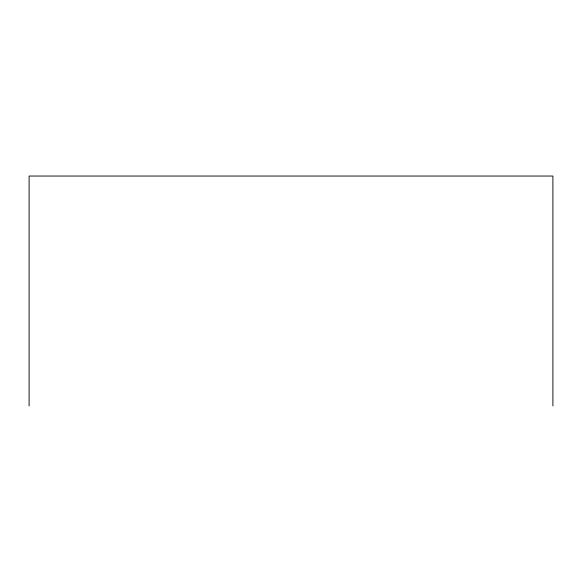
<?xml version="1.0" encoding="UTF-8"?>
<svg xmlns="http://www.w3.org/2000/svg" width="582" height="582" viewBox="0 0 582 582"><rect width="100%" height="100%" fill="white"/><g stroke="black" fill="none" stroke-linecap="round" stroke-linejoin="round"><path stroke-width="0.87" d="M552.9 405.96L552.9 176.04L29.1 176.04L29.1 405.96"/></g></svg>
